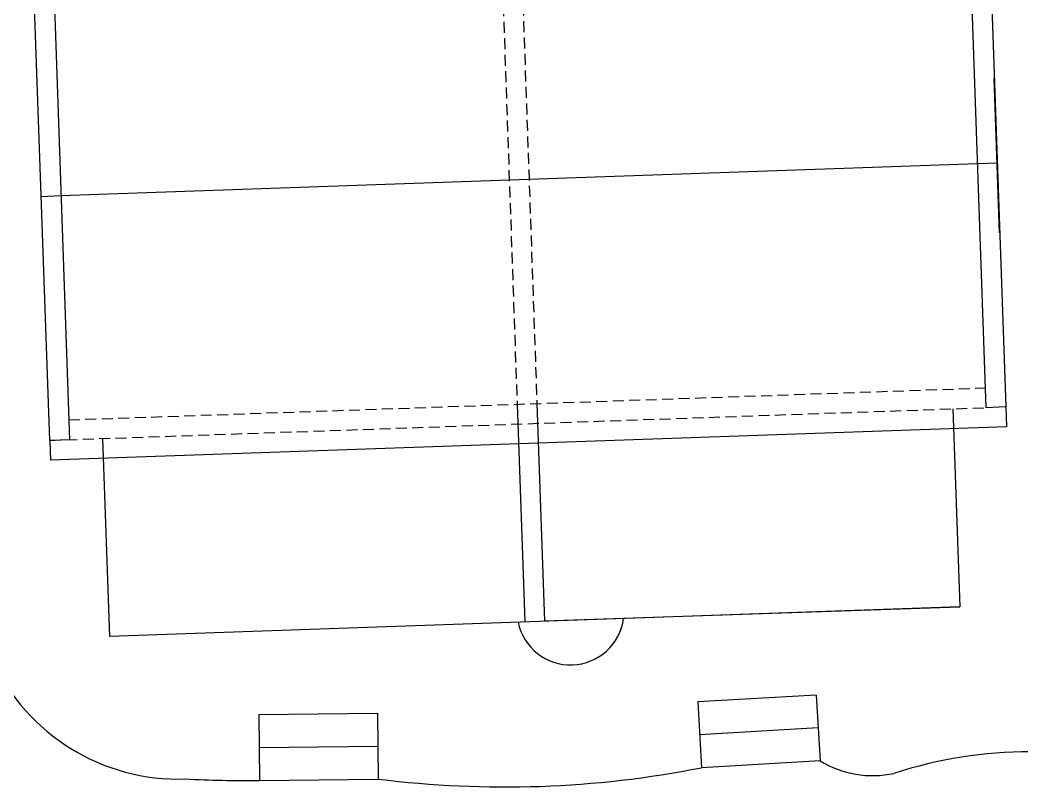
# Model space of a CAD drawing. Extents: x 2080 to 102399, y 2071 to 93424.
# Drawn here: x 87625.6 to 88081.3, y 80082.6 to 80431.2 of the extents above; entities that cross this region are included whole.
import ezdxf

# ---------------------------------------------------------------- set-up
doc = ezdxf.new("R2010")
doc.units = 0
doc.header["$LTSCALE"] = 20
doc.header["$MEASUREMENT"] = 0
doc.linetypes.add('HIDDEN', pattern=[0.375, 0.25, -0.125])
for name, color, linetype in [('DIMLINE', 254, 'Continuous'), ('road', 2, 'Continuous'), ('Roof lilne', 31, 'Continuous'), ('wall', 13, 'Continuous')]:
    doc.layers.add(name, color=color, linetype=linetype)

# ---------------------------------------------------------------- blocks, each defined once
blk = doc.blocks.new('A$C3B680FE7')
for p, q in [((-303, 81), (-303, 9)), ((-303, 81), (-132, 81)), ((-132, 81), (-132, 9)), ((-285, 76.5), (-285, 72)), ((-285, 76.5), (-231, 76.5)), ((-231, 72), (-231, 76.5)), ((-204, 76.5), (-150, 76.5)), ((-204, 72), (-204, 76.5)), ((-150, 76.5), (-150, 72)), ((-294, 72), (-294, 9)), ((-294, 72), (-285, 72)), ((-231, 72), (-222, 72)), ((-222, 0), (-222, 72)), ((-213, 72), (-204, 72)), ((-213, 0), (-213, 72)), ((-150, 72), (-141, 72)), ((-141, 72), (-141, 9))]:
    blk.add_line(p, q)
at = {"layer": 'Roof lilne'}
for p, q in [((-435, 9), (0, 9)), ((-435, 0), (-435, 9)), ((0, 0), (0, 9)), ((-426, -111), (-9, -111)), ((-435, -222), (-435, -231)), ((-411, -222), (-411, -312)), ((-24, -222), (-24, -312)), ((0, -222), (0, -231)), ((0, -231), (-435, -231)), ((-24, -312), (-411, -312))]:
    blk.add_line(p, q, dxfattribs=at)
at = {"layer": 'wall', "color": 2}
for p, q in [((-435, -222), (-435, 0)), ((-435, 0), (-426, 0)), ((-426, 0), (-426, -222)), ((-9, 0), (-9, -222)), ((-9, 0), (0, 0)), ((0, 0), (0, -222)), ((-435, -111), (-426, -111)), ((-9, -111), (0, -111)), ((-426, -222), (-435, -222)), ((0, -222), (-9, -222))]:
    blk.add_line(p, q, dxfattribs=at)
at = {"layer": 'wall', "color": 7, "linetype": 'HIDDEN'}
for p, q in [((-9, 0), (-426, 0)), ((-9, -9), (-426, -9)), ((-222, -9), (-222, -213)), ((-213, -9), (-213, -213)), ((-426, -213), (-9, -213)), ((-435, -222), (-9, -222))]:
    blk.add_line(p, q, dxfattribs=at)

msp = doc.modelspace()

# ---------------------------------------------------------------- linework, layer by layer
at = {"ltscale": 0.5}
for p, q in [((87851.663, 80256.566), (87855.112, 80157.783)), ((87860.657, 80256.88), (87864.112, 80157.94)), ((87864.107, 80158.097), (88052.997, 80164.536)), ((87987.717, 80124.384), (87933.806, 80121.289)), ((87933.806, 80121.289), (87935.526, 80091.338)), ((87987.717, 80124.384), (87989.437, 80094.434)), ((87734.155, 80115.53), (87788.151, 80116.203)), ((87734.155, 80115.53), (87734.529, 80085.532)), ((87788.151, 80116.203), (87788.525, 80086.205)), ((87988.577, 80109.409), (87934.666, 80106.314)), ((87734.342, 80100.531), (87788.338, 80101.204)), ((87989.437, 80094.434), (87935.526, 80091.338)), ((87734.529, 80085.532), (87788.525, 80086.205))]:
    msp.add_line(p, q, dxfattribs=at)
for centre, radius, start, end in [((87697.469, 80178.963), 92.758, 204.53318, 272.02543), ((88085.078, 79897.713), 200.861, 71.99752, 107.98669), ((88013.412, 80134.037), 46.295, 238.81014, 282.02035), ((87846.139, 80543.689), 461.097, 262.82204, 281.17786), ((87728.756, 80600.387), 514.887, 266.88177, 270.64243)]:
    msp.add_arc(centre, radius, start, end, dxfattribs=at)
at = {"layer": 'DIMLINE', "ltscale": 0.5}
msp.add_line((88071.075, 80334.54), (88068.626, 80404.685), dxfattribs=at)
at = {"layer": 'road', "linetype": 'Continuous', "ltscale": 0.5}
msp.add_arc((87875.965, 80162.384, -0.003), 24.336, 191.52565, 352.47425, dxfattribs=at)

# ---------------------------------------------------------------- block references
at = {"ltscale": 0.5, "rotation": 1.999948480607374}
msp.add_blockref('A$C3B680FE7', (88066.094, 80477.183), dxfattribs=at)

doc.saveas('drawing.dxf')
